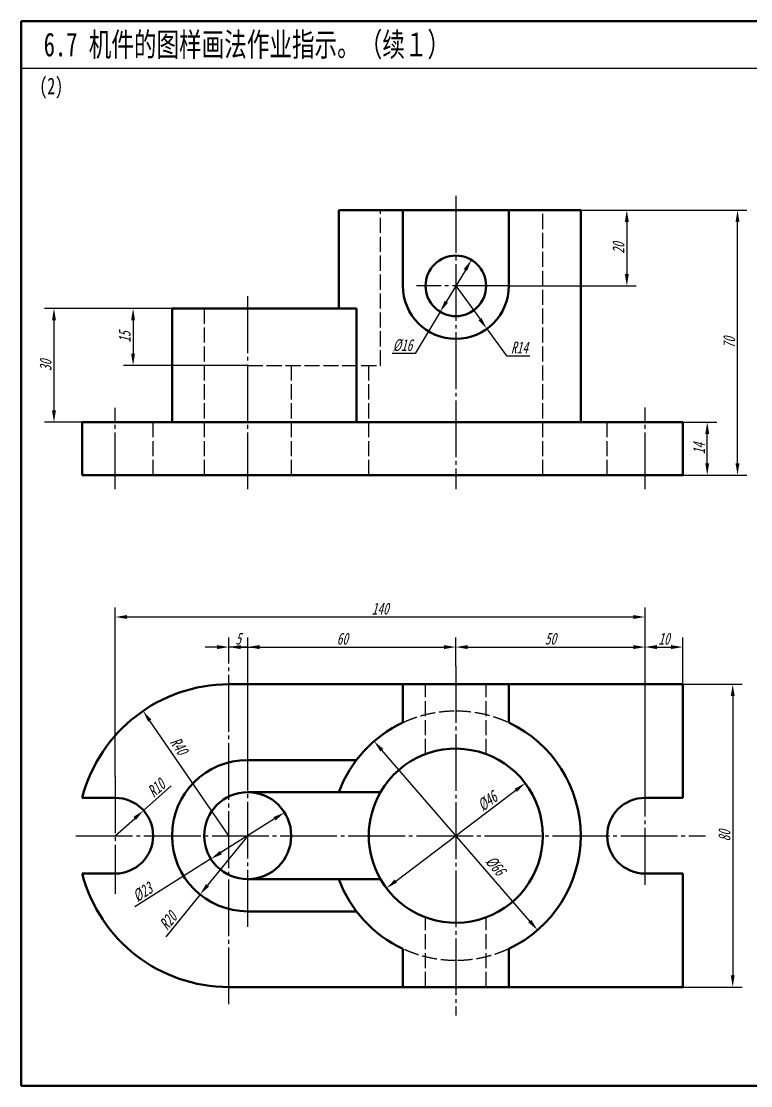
# Model space of a CAD drawing. Header units: millimetres. Extents: x -334 to 3025, y 133 to 867.
# Drawn here: x 2035.6 to 2189.8, y 641.9 to 866.9 of the extents above; entities that cross this region are included whole.
import ezdxf

# ---------------------------------------------------------------- set-up
doc = ezdxf.new("R2010")
doc.units = ezdxf.units.MM
doc.header["$LTSCALE"] = 0.8
doc.header["$PDMODE"] = 33
doc.header["$PDSIZE"] = 1.5
doc.linetypes.add('myCENTER', pattern=[18, 15, -1, 1, -1])
doc.linetypes.add('myHIDDEN', pattern=[5, 4, -1])
doc.layers.get('Defpoints').update_dxf_attribs({"lineweight": 20})
for name, color, linetype, lineweight in [('中心线', 7, 'myCENTER', 25), ('尺寸', 7, 'Continuous', 25), ('标题文字', 7, 'Continuous', 25), ('粗实线', 7, 'Continuous', 50), ('细实线', 7, 'Continuous', 25), ('虚线', 7, 'myHIDDEN', 25)]:
    doc.layers.add(name, color=color, linetype=linetype, lineweight=lineweight)
doc.styles.add('尺寸文字1-2.5号', font='SimSun.ttf', dxfattribs={"width": 0.7, "oblique": 15, "height": 2.5})
doc.styles.add('标题汉字1-5号', font='SimSun.ttf', dxfattribs={"width": 0.7, "height": 5})
doc.styles.add('标题汉字2-3.5号', font='SimSun.ttf', dxfattribs={"width": 0.7, "height": 3.5})
doc.dimstyles.new('尺寸25', dxfattribs={"dimtxt": 2.5, "dimasz": 2.5, "dimexe": 2, "dimexo": 0, "dimgap": 0.5, "dimtad": 1, "dimdec": 0, "dimdsep": 46, "dimtxsty": '尺寸文字1-2.5号', "dimcen": 0, "dimadec": 0, "dimazin": 0, "dimtfac": 1, "dimtdec": 0, "dimtmove": 0, "dimatfit": 3, "dimfxl": 0, "dimarcsym": 0})

# ---------------------------------------------------------------- blocks, each defined once
blk = doc.blocks.new('*D98')
at = {"layer": 'Defpoints', "color": 0}
for p in [(2061.39, 700.09), (2055.42, 694.77)]:
    blk.add_point(p, dxfattribs=at)
at = {"layer": '尺寸', "color": 0, "lineweight": -2}
for p, q in [((2061.39, 700.09), (2067.26, 705.31)), ((2055.42, 694.77), (2059.53, 698.43))]:
    blk.add_line(p, q, dxfattribs=at)
at = {"layer": '尺寸', "color": 0}
blk.add_solid([(2059.25, 698.74), (2059.8, 698.12), (2061.39, 700.09)], dxfattribs=at)
at = {"layer": '尺寸', "color": 0, "insert": (2064.1, 704.84), "char_height": 2.5, "attachment_point": 5, "rotation": 41.6871, "style": '尺寸文字1-2.5号'}
blk.add_mtext('R10', dxfattribs=at)
blk = doc.blocks.new('*D99')
at = {"layer": 'Defpoints', "color": 0}
for p in [(2091.2, 699.68), (2075.64, 689.86)]:
    blk.add_point(p, dxfattribs=at)
at = {"layer": '尺寸', "color": 0, "lineweight": -2}
for p, q in [((2089.09, 698.35), (2077.75, 691.2)), ((2075.64, 689.86), (2059.55, 679.71))]:
    blk.add_line(p, q, dxfattribs=at)
at = {"layer": '尺寸', "color": 0}
for points in [[(2088.86, 698.7), (2089.31, 698), (2091.2, 699.68)], [(2077.53, 691.55), (2077.98, 690.84), (2075.64, 689.86)]]:
    blk.add_solid(points, dxfattribs=at)
at = {"layer": '尺寸', "color": 0, "insert": (2061.19, 682.81), "char_height": 2.5, "attachment_point": 5, "rotation": 32.2543, "style": '尺寸文字1-2.5号'}
blk.add_mtext('%%C23', dxfattribs=at)
blk = doc.blocks.new('*D100')
at = {"layer": 'Defpoints', "color": 0}
for p in [(2083.42, 694.77), (2073.35, 682.34)]:
    blk.add_point(p, dxfattribs=at)
at = {"layer": '尺寸', "color": 0, "lineweight": -2}
for p, q in [((2083.42, 694.77), (2074.93, 684.28)), ((2073.35, 682.34), (2066.1, 673.37))]:
    blk.add_line(p, q, dxfattribs=at)
at = {"layer": '尺寸', "color": 0}
blk.add_solid([(2074.6, 684.54), (2075.25, 684.02), (2073.35, 682.34)], dxfattribs=at)
at = {"layer": '尺寸', "color": 0, "insert": (2066.6, 676.78), "char_height": 2.5, "attachment_point": 5, "rotation": 51.0076, "style": '尺寸文字1-2.5号'}
blk.add_mtext('R20', dxfattribs=at)
blk = doc.blocks.new('*D101')
at = {"layer": 'Defpoints', "color": 0}
for p in [(2061.29, 721.14), (2079.42, 694.77)]:
    blk.add_point(p, dxfattribs=at)
at = {"layer": '尺寸', "color": 0, "lineweight": -2}
blk.add_line((2079.42, 694.77), (2062.71, 719.08), dxfattribs=at)
at = {"layer": '尺寸', "color": 0}
blk.add_solid([(2063.05, 719.32), (2062.37, 718.85), (2061.29, 721.14)], dxfattribs=at)
at = {"layer": '尺寸', "color": 0, "insert": (2068.89, 713.74), "char_height": 2.5, "attachment_point": 5, "rotation": 304.5059, "style": '尺寸文字1-2.5号'}
blk.add_mtext('R40', dxfattribs=at)
blk = doc.blocks.new('*D102')
at = {"layer": 'Defpoints', "color": 0}
for p in [(2079.42, 734.64), (2079.42, 732.03), (2083.42, 714.32)]:
    blk.add_point(p, dxfattribs=at)
at = {"layer": '尺寸', "color": 0, "lineweight": -2}
for p, q in [((2079.42, 732.03), (2079.42, 736.64)), ((2083.42, 714.32), (2083.42, 736.64)), ((2076.92, 734.64), (2074.42, 734.64)), ((2083.42, 734.64), (2079.42, 734.64)), ((2085.92, 734.64), (2088.42, 734.64))]:
    blk.add_line(p, q, dxfattribs=at)
at = {"layer": '尺寸', "color": 0}
for points in [[(2076.92, 735.06), (2076.92, 734.22), (2079.42, 734.64)], [(2085.92, 735.06), (2085.92, 734.22), (2083.42, 734.64)]]:
    blk.add_solid(points, dxfattribs=at)
at = {"layer": '尺寸', "color": 0, "insert": (2081.42, 736.39), "char_height": 2.5, "attachment_point": 5, "style": '尺寸文字1-2.5号'}
blk.add_mtext('5', dxfattribs=at)
blk = doc.blocks.new('*D103')
at = {"layer": 'Defpoints', "color": 0}
for p in [(2127.42, 734.64), (2079.42, 732.03), (2127.42, 730.63)]:
    blk.add_point(p, dxfattribs=at)
at = {"layer": '尺寸', "color": 0, "lineweight": -2}
for p, q in [((2079.42, 732.03), (2079.42, 736.64)), ((2127.42, 730.63), (2127.42, 736.64)), ((2081.92, 734.64), (2124.92, 734.64))]:
    blk.add_line(p, q, dxfattribs=at)
at = {"layer": '尺寸', "color": 0}
for points in [[(2081.92, 735.06), (2081.92, 734.22), (2079.42, 734.64)], [(2124.92, 735.06), (2124.92, 734.22), (2127.42, 734.64)]]:
    blk.add_solid(points, dxfattribs=at)
at = {"layer": '尺寸', "color": 0, "insert": (2103.42, 736.39), "char_height": 2.5, "attachment_point": 5, "style": '尺寸文字1-2.5号'}
blk.add_mtext('60', dxfattribs=at)
blk = doc.blocks.new('*D104')
at = {"layer": 'Defpoints', "color": 0}
for p in [(2167.42, 734.64), (2127.42, 730.63), (2167.42, 710.13)]:
    blk.add_point(p, dxfattribs=at)
at = {"layer": '尺寸', "color": 0, "lineweight": -2}
for p, q in [((2127.42, 730.63), (2127.42, 736.64)), ((2167.42, 710.13), (2167.42, 736.64)), ((2129.92, 734.64), (2164.92, 734.64))]:
    blk.add_line(p, q, dxfattribs=at)
at = {"layer": '尺寸', "color": 0}
for points in [[(2129.92, 735.06), (2129.92, 734.22), (2127.42, 734.64)], [(2164.92, 735.06), (2164.92, 734.22), (2167.42, 734.64)]]:
    blk.add_solid(points, dxfattribs=at)
at = {"layer": '尺寸', "color": 0, "insert": (2147.42, 736.39), "char_height": 2.5, "attachment_point": 5, "style": '尺寸文字1-2.5号'}
blk.add_mtext('50', dxfattribs=at)
blk = doc.blocks.new('*D105')
at = {"layer": 'Defpoints', "color": 0}
for p in [(2175.42, 734.64), (2175.42, 726.77), (2167.42, 710.13)]:
    blk.add_point(p, dxfattribs=at)
at = {"layer": '尺寸', "color": 0, "lineweight": -2}
for p, q in [((2167.42, 710.13), (2167.42, 736.64)), ((2175.42, 726.77), (2175.42, 736.64)), ((2169.92, 734.64), (2172.92, 734.64))]:
    blk.add_line(p, q, dxfattribs=at)
at = {"layer": '尺寸', "color": 0}
for points in [[(2169.92, 735.06), (2169.92, 734.22), (2167.42, 734.64)], [(2172.92, 735.06), (2172.92, 734.22), (2175.42, 734.64)]]:
    blk.add_solid(points, dxfattribs=at)
at = {"layer": '尺寸', "color": 0, "insert": (2171.42, 736.39), "char_height": 2.5, "attachment_point": 5, "style": '尺寸文字1-2.5号'}
blk.add_mtext('10', dxfattribs=at)
blk = doc.blocks.new('*D106')
at = {"layer": 'Defpoints', "color": 0}
for p in [(2167.42, 741), (2055.42, 707.75), (2167.42, 707.75)]:
    blk.add_point(p, dxfattribs=at)
at = {"layer": '尺寸', "color": 0, "lineweight": -2}
for p, q in [((2055.42, 707.75), (2055.42, 743)), ((2167.42, 707.75), (2167.42, 743)), ((2057.92, 741), (2164.92, 741))]:
    blk.add_line(p, q, dxfattribs=at)
at = {"layer": '尺寸', "color": 0}
for points in [[(2057.92, 741.41), (2057.92, 740.58), (2055.42, 741)], [(2164.92, 741.41), (2164.92, 740.58), (2167.42, 741)]]:
    blk.add_solid(points, dxfattribs=at)
at = {"layer": '尺寸', "color": 0, "insert": (2111.42, 742.75), "char_height": 2.5, "attachment_point": 5, "style": '尺寸文字1-2.5号'}
blk.add_mtext('140', dxfattribs=at)
blk = doc.blocks.new('*D107')
at = {"layer": 'Defpoints', "color": 0}
for p in [(2142.09, 705.88), (2112.75, 683.67)]:
    blk.add_point(p, dxfattribs=at)
at = {"layer": '尺寸', "color": 0, "lineweight": -2}
blk.add_line((2114.74, 685.18), (2140.1, 704.37), dxfattribs=at)
at = {"layer": '尺寸', "color": 0}
for points in [[(2139.85, 704.7), (2140.35, 704.04), (2142.09, 705.88)], [(2114.49, 685.51), (2114.99, 684.85), (2112.75, 683.67)]]:
    blk.add_solid(points, dxfattribs=at)
at = {"layer": '尺寸', "color": 0, "insert": (2134.08, 702.03), "char_height": 2.5, "attachment_point": 5, "rotation": 37.1159, "style": '尺寸文字1-2.5号'}
blk.add_mtext('%%C46', dxfattribs=at)
blk = doc.blocks.new('*D74')
at = {"layer": 'Defpoints', "color": 0}
for p in [(2110.14, 714.73), (2144.7, 674.81)]:
    blk.add_point(p, dxfattribs=at)
at = {"layer": '尺寸', "color": 0, "lineweight": -2}
blk.add_line((2143.07, 676.7), (2111.78, 712.84), dxfattribs=at)
at = {"layer": '尺寸', "color": 0}
for points in [[(2112.09, 713.11), (2111.46, 712.57), (2110.14, 714.73)], [(2143.38, 676.98), (2142.75, 676.43), (2144.7, 674.81)]]:
    blk.add_solid(points, dxfattribs=at)
at = {"layer": '尺寸', "color": 0, "insert": (2135.78, 688.43), "char_height": 2.5, "attachment_point": 5, "rotation": 310.8893, "style": '尺寸文字1-2.5号'}
blk.add_mtext('%%C66', dxfattribs=at)
blk = doc.blocks.new('*D108')
at = {"layer": 'Defpoints', "color": 0}
for p in [(2175.42, 726.77), (2175.42, 662.77), (2185.96, 662.77)]:
    blk.add_point(p, dxfattribs=at)
at = {"layer": '尺寸', "color": 0, "lineweight": -2}
for p, q in [((2175.42, 726.77), (2187.96, 726.77)), ((2185.96, 724.27), (2185.96, 665.27)), ((2175.42, 662.77), (2187.96, 662.77))]:
    blk.add_line(p, q, dxfattribs=at)
at = {"layer": '尺寸', "color": 0}
for points in [[(2185.54, 724.27), (2186.37, 724.27), (2185.96, 726.77)], [(2185.54, 665.27), (2186.37, 665.27), (2185.96, 662.77)]]:
    blk.add_solid(points, dxfattribs=at)
at = {"layer": '尺寸', "color": 0, "insert": (2184.21, 694.77), "char_height": 2.5, "attachment_point": 5, "rotation": 90, "style": '尺寸文字1-2.5号'}
blk.add_mtext('80', dxfattribs=at)
blk = doc.blocks.new('*D75')
at = {"layer": 'Defpoints', "color": 0}
for p in [(2067.42, 806.19), (2059.19, 794.19), (2083.42, 794.19)]:
    blk.add_point(p, dxfattribs=at)
at = {"layer": '尺寸', "color": 0, "lineweight": -2}
for p, q in [((2067.42, 806.19), (2057.19, 806.19)), ((2059.19, 803.69), (2059.19, 796.69)), ((2083.42, 794.19), (2057.19, 794.19))]:
    blk.add_line(p, q, dxfattribs=at)
at = {"layer": '尺寸', "color": 0}
for points in [[(2058.77, 803.69), (2059.6, 803.69), (2059.19, 806.19)], [(2058.77, 796.69), (2059.6, 796.69), (2059.19, 794.19)]]:
    blk.add_solid(points, dxfattribs=at)
at = {"layer": '尺寸', "color": 0, "insert": (2057.44, 800.19), "char_height": 2.5, "attachment_point": 5, "rotation": 90, "style": '尺寸文字1-2.5号'}
blk.add_mtext('15', dxfattribs=at)
blk = doc.blocks.new('*D76')
at = {"layer": 'Defpoints', "color": 0}
for p in [(2067.42, 806.19), (2042.46, 782.19), (2048.44, 782.19)]:
    blk.add_point(p, dxfattribs=at)
at = {"layer": '尺寸', "color": 0, "lineweight": -2}
for p, q in [((2067.42, 806.19), (2040.46, 806.19)), ((2042.46, 803.69), (2042.46, 784.69)), ((2048.44, 782.19), (2040.46, 782.19))]:
    blk.add_line(p, q, dxfattribs=at)
at = {"layer": '尺寸', "color": 0}
for points in [[(2042.05, 803.69), (2042.88, 803.69), (2042.46, 806.19)], [(2042.05, 784.69), (2042.88, 784.69), (2042.46, 782.19)]]:
    blk.add_solid(points, dxfattribs=at)
at = {"layer": '尺寸', "color": 0, "insert": (2040.71, 794.19), "char_height": 2.5, "attachment_point": 5, "rotation": 90, "style": '尺寸文字1-2.5号'}
blk.add_mtext('30', dxfattribs=at)
blk = doc.blocks.new('*D109')
at = {"layer": 'Defpoints', "color": 0}
for p in [(2153.82, 826.99), (2138.7, 810.99), (2163.57, 810.99)]:
    blk.add_point(p, dxfattribs=at)
at = {"layer": '尺寸', "color": 0, "lineweight": -2}
for p, q in [((2153.82, 826.99), (2165.57, 826.99)), ((2163.57, 824.49), (2163.57, 813.49)), ((2138.7, 810.99), (2165.57, 810.99))]:
    blk.add_line(p, q, dxfattribs=at)
at = {"layer": '尺寸', "color": 0}
for points in [[(2163.15, 824.49), (2163.99, 824.49), (2163.57, 826.99)], [(2163.15, 813.49), (2163.99, 813.49), (2163.57, 810.99)]]:
    blk.add_solid(points, dxfattribs=at)
at = {"layer": '尺寸', "color": 0, "insert": (2161.82, 818.99), "char_height": 2.5, "attachment_point": 5, "rotation": 90, "style": '尺寸文字1-2.5号'}
blk.add_mtext('20', dxfattribs=at)
blk = doc.blocks.new('*D72')
at = {"layer": 'Defpoints', "color": 0}
for p in [(2175.42, 782.19), (2180.57, 782.19), (2175.42, 770.99)]:
    blk.add_point(p, dxfattribs=at)
at = {"layer": '尺寸', "color": 0, "lineweight": -2}
for p, q in [((2175.42, 782.19), (2182.57, 782.19)), ((2180.57, 773.49), (2180.57, 779.69)), ((2175.42, 770.99), (2182.57, 770.99))]:
    blk.add_line(p, q, dxfattribs=at)
at = {"layer": '尺寸', "color": 0}
for points in [[(2180.15, 779.69), (2180.98, 779.69), (2180.57, 782.19)], [(2180.15, 773.49), (2180.98, 773.49), (2180.57, 770.99)]]:
    blk.add_solid(points, dxfattribs=at)
at = {"layer": '尺寸', "color": 0, "insert": (2178.82, 776.59), "char_height": 2.5, "attachment_point": 5, "rotation": 90, "style": '尺寸文字1-2.5号'}
blk.add_mtext('14', dxfattribs=at)
blk = doc.blocks.new('*D73')
at = {"layer": 'Defpoints', "color": 0}
for p in [(2153.82, 826.99), (2186.97, 826.99), (2175.42, 770.99)]:
    blk.add_point(p, dxfattribs=at)
at = {"layer": '尺寸', "color": 0, "lineweight": -2}
for p, q in [((2153.82, 826.99), (2188.97, 826.99)), ((2186.97, 773.49), (2186.97, 824.49)), ((2175.42, 770.99), (2188.97, 770.99))]:
    blk.add_line(p, q, dxfattribs=at)
at = {"layer": '尺寸', "color": 0}
for points in [[(2186.55, 824.49), (2187.38, 824.49), (2186.97, 826.99)], [(2186.55, 773.49), (2187.38, 773.49), (2186.97, 770.99)]]:
    blk.add_solid(points, dxfattribs=at)
at = {"layer": '尺寸', "color": 0, "insert": (2185.22, 798.99), "char_height": 2.5, "attachment_point": 5, "rotation": 90, "style": '尺寸文字1-2.5号'}
blk.add_mtext('70', dxfattribs=at)
blk = doc.blocks.new('*D96')
at = {"layer": 'Defpoints', "color": 0}
for p in [(2130.72, 816.47), (2124.12, 805.51)]:
    blk.add_point(p, dxfattribs=at)
at = {"layer": '尺寸', "color": 0, "lineweight": -2}
for p, q in [((2129.43, 814.33), (2125.41, 807.65)), ((2124.12, 805.51), (2118.79, 796.67)), ((2118.79, 796.67), (2113.98, 796.67))]:
    blk.add_line(p, q, dxfattribs=at)
at = {"layer": '尺寸', "color": 0}
for points in [[(2129.08, 814.54), (2129.79, 814.11), (2130.72, 816.47)], [(2125.05, 807.86), (2125.76, 807.43), (2124.12, 805.51)]]:
    blk.add_solid(points, dxfattribs=at)
at = {"layer": '尺寸', "color": 0, "insert": (2116.14, 798.42), "char_height": 2.5, "attachment_point": 5, "style": '尺寸文字1-2.5号'}
blk.add_mtext('%%C16', dxfattribs=at)
blk = doc.blocks.new('*D97')
at = {"layer": 'Defpoints', "color": 0}
for p in [(2127.42, 810.99), (2133.99, 801.92)]:
    blk.add_point(p, dxfattribs=at)
at = {"layer": '尺寸', "color": 0, "lineweight": -2}
for p, q in [((2127.42, 810.99), (2132.53, 803.94)), ((2133.99, 801.92), (2138.13, 796.22)), ((2138.13, 796.22), (2143.09, 796.22))]:
    blk.add_line(p, q, dxfattribs=at)
at = {"layer": '尺寸', "color": 0}
blk.add_solid([(2132.86, 804.19), (2132.19, 803.7), (2133.99, 801.92)], dxfattribs=at)
at = {"layer": '尺寸', "color": 0, "insert": (2140.86, 797.97), "char_height": 2.5, "attachment_point": 5, "style": '尺寸文字1-2.5号'}
blk.add_mtext('R14', dxfattribs=at)

msp = doc.modelspace()

# ---------------------------------------------------------------- linework, layer by layer
at = {"layer": '中心线'}
for p, q in [((2127.42, 829.99), (2127.42, 767.99)), ((2138.7, 810.99), (2119.08, 810.99)), ((2083.42, 767.99), (2083.42, 809.19)), ((2167.42, 767.99), (2167.42, 785.27)), ((2055.42, 767.99), (2055.42, 785.19)), ((2079.42, 659.14), (2079.42, 732.03)), ((2127.42, 730.63), (2127.42, 656.75)), ((2083.42, 675.53), (2083.42, 714.32)), ((2167.42, 684.4), (2167.42, 710.13)), ((2055.42, 707.27), (2055.42, 707.75)), ((2055.42, 707.27), (2055.42, 682.49)), ((2047.09, 694.77), (2180.22, 694.77))]:
    msp.add_line(p, q, dxfattribs=at)
at = {"layer": '粗实线'}
for p, q in [((2035.55, 866.92), (2035.55, 641.92)), ((2345.55, 866.92), (2035.55, 866.92)), ((2079.42, 726.77), (2116.22, 726.77)), ((2116.22, 726.77), (2138.62, 726.77)), ((2116.22, 726.77), (2116.22, 718.68)), ((2138.62, 726.77), (2175.42, 726.77)), ((2138.62, 726.77), (2138.62, 718.68)), ((2175.42, 726.77), (2175.42, 702.77)), ((2083.42, 710.77), (2106.42, 710.77)), ((2055.42, 702.77), (2048.44, 702.77)), ((2083.42, 703.97), (2102.68, 703.97)), ((2102.68, 703.97), (2111.49, 703.97)), ((2175.42, 702.77), (2167.42, 702.77)), ((2048.44, 686.77), (2055.42, 686.77)), ((2167.42, 686.77), (2175.42, 686.77)), ((2175.42, 686.77), (2175.42, 662.77)), ((2102.68, 685.57), (2083.42, 685.57)), ((2111.49, 685.57), (2102.68, 685.57)), ((2106.42, 678.77), (2083.42, 678.77)), ((2116.22, 662.77), (2116.22, 670.87)), ((2138.62, 662.77), (2138.62, 670.87)), ((2116.22, 662.77), (2079.42, 662.77)), ((2116.22, 662.77), (2138.62, 662.77)), ((2175.42, 662.77), (2138.62, 662.77)), ((2035.55, 641.92), (2345.55, 641.92))]:
    msp.add_line(p, q, dxfattribs=at)
at = {"layer": '粗实线', "extrusion": (0, 1, 0)}
for p, q in [((2102.68, 826.99), (2102.68, 806.19)), ((2116.22, 826.99), (2102.68, 826.99)), ((2116.22, 810.99), (2116.22, 826.99)), ((2116.22, 826.99), (2138.62, 826.99)), ((2138.62, 826.99), (2138.62, 810.99)), ((2153.82, 826.99), (2138.62, 826.99)), ((2153.82, 782.19), (2153.82, 826.99)), ((2083.42, 806.19), (2067.42, 806.19)), ((2067.42, 782.19), (2067.42, 806.19)), ((2106.42, 806.19), (2083.42, 806.19)), ((2106.42, 806.19), (2106.42, 782.19)), ((2048.44, 770.99), (2048.44, 782.19)), ((2079.42, 782.19), (2048.44, 782.19)), ((2175.42, 782.19), (2079.42, 782.19)), ((2175.42, 770.99), (2175.42, 782.19)), ((2048.44, 770.99), (2079.42, 770.99)), ((2079.42, 770.99), (2175.42, 770.99))]:
    msp.add_line(p, q, dxfattribs=at)
at = {"layer": '粗实线'}
msp.add_circle((2127.42, 810.99), 6.4, dxfattribs=at)
for centre, radius, start, end in [((2127.42, 810.99), 11.2, 180, 0), ((2079.42, 694.77), 32, 90, 165.5225), ((2127.42, 694.77), 26.4, 115.1027, 159.6053), ((2127.42, 694.77), 26.4, 295.1027, 64.8973), ((2127.42, 694.77), 18.4, 210, 150), ((2083.42, 694.77), 16, 90, 270), ((2055.42, 694.77), 8, 270, 90), ((2083.42, 694.77), 9.2, 90, 270), ((2083.42, 694.77), 9.2, 270, 90), ((2127.42, 694.77), 18.4, 150, 210), ((2167.42, 694.77), 8, 90, 270), ((2079.42, 694.77), 32, 194.4775, 270), ((2127.42, 694.77), 26.4, 200.3947, 244.8973)]:
    msp.add_arc(centre, radius, start, end, dxfattribs=at)
at = {"layer": '细实线'}
msp.add_line((2345.55, 856.92), (2035.55, 856.92), dxfattribs=at)
at = {"layer": '虚线', "extrusion": (0, 1, 0)}
for p, q in [((2111.49, 794.19), (2111.49, 826.99)), ((2145.82, 770.99), (2145.82, 826.99)), ((2074.22, 806.19), (2074.22, 770.99)), ((2083.42, 794.19), (2111.49, 794.19)), ((2092.62, 794.19), (2092.62, 770.99)), ((2109.02, 770.99), (2109.02, 794.19)), ((2063.42, 770.99), (2063.42, 782.19)), ((2159.42, 770.99), (2159.42, 782.19))]:
    msp.add_line(p, q, dxfattribs=at)
at = {"layer": '虚线'}
for p, q in [((2121.02, 712.02), (2121.02, 726.77)), ((2133.82, 712.02), (2133.82, 726.77)), ((2121.02, 662.77), (2121.02, 677.52)), ((2133.82, 662.77), (2133.82, 677.52))]:
    msp.add_line(p, q, dxfattribs=at)
for points, knots in [([(2116.22, 718.68), (2116.22, 718.68), (2116.29, 718.71), (2116.58, 718.84), (2116.8, 718.94), (2117.37, 719.19), (2117.73, 719.33), (2118.55, 719.64), (2119.01, 719.8), (2119.99, 720.11), (2120.55, 720.27), (2121.76, 720.57), (2122.42, 720.7), (2123.8, 720.93), (2124.52, 721.02), (2125.97, 721.14), (2126.71, 721.17), (2127.42, 721.17)], [0, 0, 0, 0, 2.675808, 2.675808, 5.351616, 5.351616, 8.027424, 8.027424, 10.703232, 10.703232, 13.375542, 13.375542, 16.047851, 16.047851, 18.72016, 18.72016, 21.392469, 21.392469, 21.392469, 21.392469]), ([(2127.42, 721.17), (2128.13, 721.17), (2128.87, 721.14), (2130.32, 721.02), (2131.04, 720.93), (2132.42, 720.7), (2133.08, 720.57), (2134.29, 720.27), (2134.85, 720.11), (2135.83, 719.8), (2136.3, 719.64), (2137.11, 719.33), (2137.47, 719.19), (2138.04, 718.94), (2138.26, 718.84), (2138.55, 718.71), (2138.62, 718.68), (2138.62, 718.68)], [21.392469, 21.392469, 21.392469, 21.392469, 24.064778, 24.064778, 26.737088, 26.737088, 29.409397, 29.409397, 32.081706, 32.081706, 34.757514, 34.757514, 37.433322, 37.433322, 40.10913, 40.10913, 42.784938, 42.784938, 42.784938, 42.784938]), ([(2127.42, 668.37), (2126.71, 668.37), (2125.97, 668.4), (2124.52, 668.52), (2123.8, 668.61), (2122.42, 668.84), (2121.76, 668.98), (2120.55, 669.28), (2119.99, 669.43), (2119.01, 669.74), (2118.55, 669.91), (2117.73, 670.21), (2117.37, 670.36), (2116.8, 670.6), (2116.58, 670.7), (2116.29, 670.83), (2116.22, 670.87), (2116.22, 670.87)], [-21.392469, -21.392469, -21.392469, -21.392469, -18.72016, -18.72016, -16.047851, -16.047851, -13.375542, -13.375542, -10.703232, -10.703232, -8.027424, -8.027424, -5.351616, -5.351616, -2.675808, -2.675808, 0, 0, 0, 0]), ([(2138.62, 670.87), (2138.62, 670.87), (2138.55, 670.83), (2138.26, 670.7), (2138.04, 670.6), (2137.47, 670.36), (2137.11, 670.21), (2136.3, 669.91), (2135.83, 669.74), (2134.85, 669.43), (2134.29, 669.28), (2133.08, 668.98), (2132.42, 668.84), (2131.04, 668.61), (2130.32, 668.52), (2128.87, 668.4), (2128.13, 668.37), (2127.42, 668.37)], [-42.784938, -42.784938, -42.784938, -42.784938, -40.10913, -40.10913, -37.433322, -37.433322, -34.757514, -34.757514, -32.081706, -32.081706, -29.409397, -29.409397, -26.737088, -26.737088, -24.064778, -24.064778, -21.392469, -21.392469, -21.392469, -21.392469])]:
    msp.add_open_spline(points, degree=3, knots=knots, dxfattribs=at)

# ---------------------------------------------------------------- texts
at = {"layer": '标题文字', "width": 0.7}
for s, height, style, p in [('6.7 机件的图样画法作业指示。（续１）', 5, '标题汉字1-5号', (2040.29, 859.52)), ('(2)', 3.5, '标题汉字2-3.5号', (2039.39, 851.51))]:
    msp.add_text(s, height=height, dxfattribs=dict(at, style=style)).set_placement(p)

# ---------------------------------------------------------------- dimensions: what is measured, and where the dimension line sits
at = {"layer": '尺寸'}
for base, p1, p2, text, picture, middle in [((2163.57, 810.99), (2153.82, 826.99), (2138.7, 810.99), '20', '*D109', (2161.82, 818.99)), ((2186.97, 826.99), (2175.42, 770.99), (2153.82, 826.99), '70', '*D73', (2185.22, 798.99)), ((2042.46, 782.19), (2067.42, 806.19), (2048.44, 782.19), '30', '*D76', (2040.71, 794.19)), ((2059.19, 794.19), (2067.42, 806.19), (2083.42, 794.19), '15', '*D75', (2057.44, 800.19)), ((2180.57, 782.19), (2175.42, 770.99), (2175.42, 782.19), '14', '*D72', (2178.82, 776.59)), ((2185.96, 662.77), (2175.42, 726.77), (2175.42, 662.77), '80', '*D108', (2184.21, 694.77))]:
    dim = msp.add_linear_dim(base=base, p1=p1, p2=p2, angle=90, text=text, dimstyle='尺寸25', dxfattribs=at)
    dim.commit()
    dim.dimension.update_dxf_attribs({"geometry": picture, "text_midpoint": middle})
for p1, p2, text, override, picture, middle in [((2130.72, 816.47), (2124.12, 805.51), '%%C16', {"dimtih": 1, "dimtoh": 1, "dimatfit": 2}, '*D96', (2116.14, 796.67)), ((2144.7, 674.81), (2110.14, 714.73), '%%C66', {"dimtmove": 2}, '*D74', (2135.78, 688.43)), ((2112.75, 683.67), (2142.09, 705.88), '%%C46', {"dimtmove": 2}, '*D107', (2134.08, 702.03)), ((2091.2, 699.68), (2075.64, 689.86), '%%C23', {"dimatfit": 2}, '*D99', (2062.12, 681.33))]:
    dim = msp.add_diameter_dim_2p(p1=p1, p2=p2, text=text, dimstyle='尺寸25', override=override, dxfattribs=at)
    dim.commit()
    dim.dimension.update_dxf_attribs({"geometry": picture, "text_midpoint": middle, "dimtype": 163})
for center, mpoint, text, override, picture, middle in [((2127.42, 810.99), (2133.99, 801.92), 'R14', {"dimtih": 1, "dimtoh": 1, "dimatfit": 2}, '*D97', (2140.86, 796.22)), ((2079.42, 694.77), (2061.29, 721.14), 'R40', {"dimtmove": 2}, '*D101', (2068.89, 713.74)), ((2055.42, 694.77), (2061.39, 700.09), 'R10', {"dimatfit": 2}, '*D98', (2065.26, 703.53)), ((2083.42, 694.77), (2073.35, 682.34), 'R20', {"dimatfit": 2}, '*D100', (2067.96, 675.68))]:
    dim = msp.add_radius_dim(center=center, mpoint=mpoint, text=text, dimstyle='尺寸25', override=override, dxfattribs=at)
    dim.commit()
    dim.dimension.update_dxf_attribs({"geometry": picture, "text_midpoint": middle, "dimtype": 164})
for base, p1, p2, text, picture, middle in [((2167.42, 741), (2055.42, 707.75), (2167.42, 707.75), '140', '*D106', (2111.42, 742.75)), ((2079.42, 734.64), (2083.42, 714.32), (2079.42, 732.03), '5', '*D102', (2081.42, 736.39))]:
    dim = msp.add_linear_dim(base=base, p1=p1, p2=p2, text=text, dimstyle='尺寸25', dxfattribs=at)
    dim.commit()
    dim.dimension.update_dxf_attribs({"geometry": picture, "text_midpoint": middle})
for base, p1, p2, text, picture, middle in [((2127.42, 734.64), (2079.42, 732.03), (2127.42, 730.63), '60', '*D103', (2103.42, 736.39)), ((2167.42, 734.64), (2127.42, 730.63), (2167.42, 710.13), '50', '*D104', (2147.42, 736.39)), ((2175.42, 734.64), (2167.42, 710.13), (2175.42, 726.77), '10', '*D105', (2171.42, 736.39))]:
    dim = msp.add_linear_dim(base=base, p1=p1, p2=p2, text=text, dimstyle='尺寸25', override={"dimtmove": 1}, dxfattribs=at)
    dim.commit()
    dim.dimension.update_dxf_attribs({"geometry": picture, "text_midpoint": middle})

doc.saveas('drawing.dxf')
